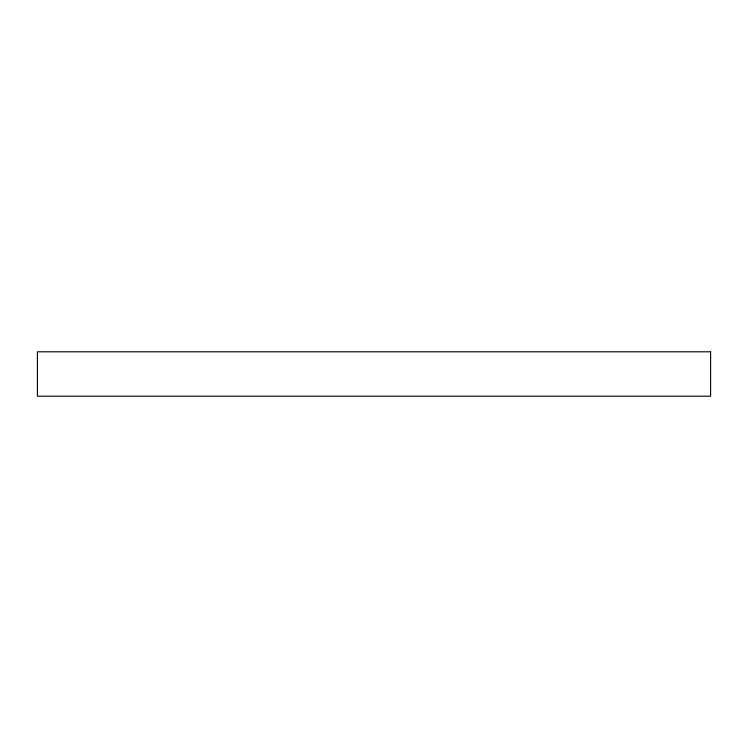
<?xml version="1.0" encoding="UTF-8"?>
<svg xmlns="http://www.w3.org/2000/svg" width="748" height="748" viewBox="0 0 748 748"><rect width="100%" height="100%" fill="white"/><g stroke="black" fill="none" stroke-linecap="round" stroke-linejoin="round"><path stroke-width="1.12" d="M710.6 351.803L37.4 351.803L37.4 396.197L710.6 396.197L710.6 351.803"/></g></svg>
